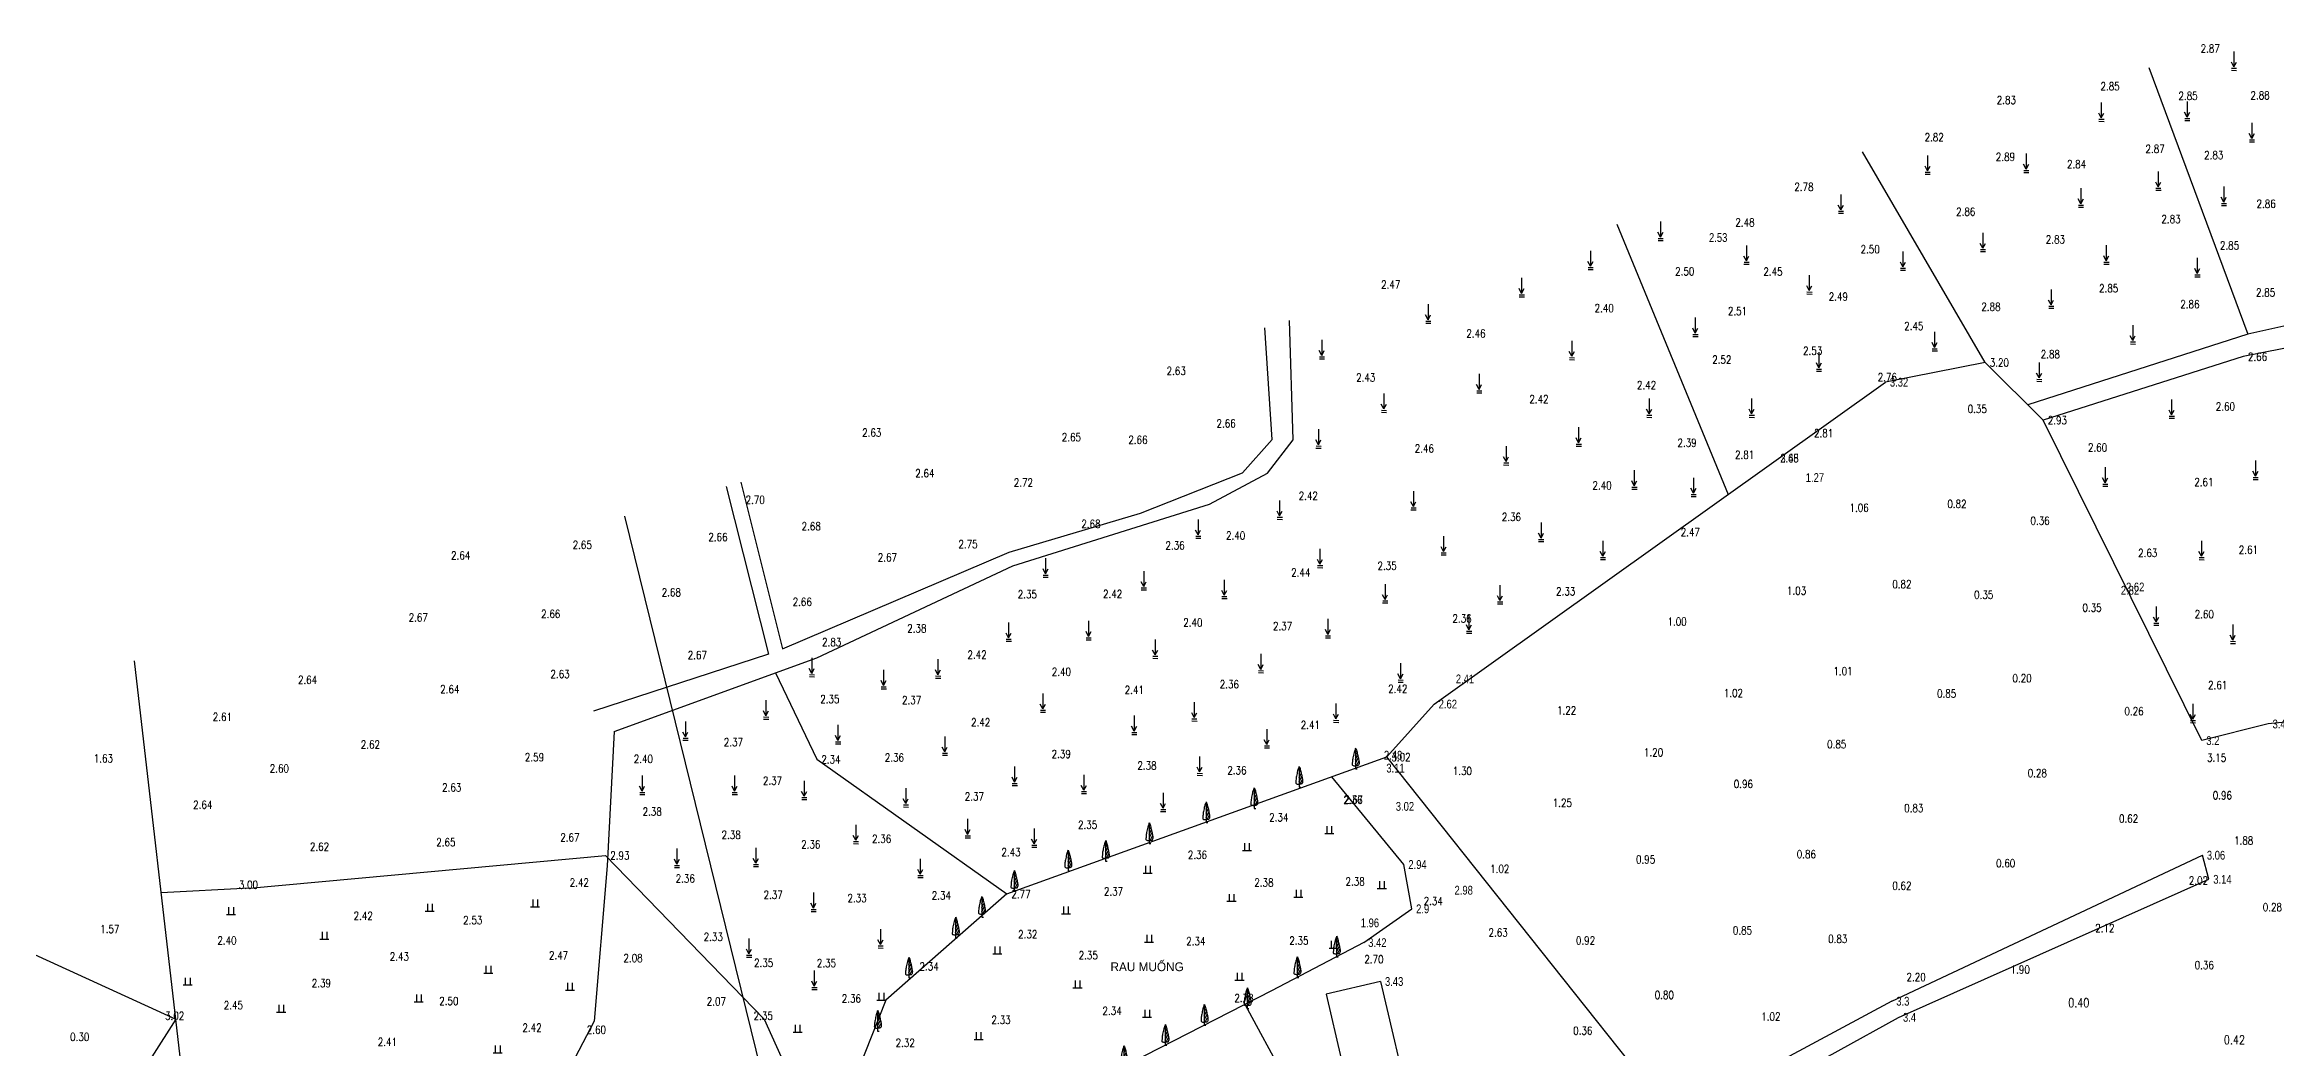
# Model space of a CAD drawing. Header units: metres. Extents: x 568068 to 569216, y 2065829 to 2066671.
# Drawn here: x 568208.6 to 568487.3, y 2066312.9 to 2066438.2 of the extents above; entities that cross this region are included whole.
import ezdxf
from ezdxf.enums import TextEntityAlignment as Align

# ---------------------------------------------------------------- set-up
doc = ezdxf.new("R2010")
doc.units = ezdxf.units.M
doc.layers.add('neS', color=250, linetype='TUONG_XAY')
doc.styles.add('COS', font='vnsimli.shx', dxfattribs={"width": 0.8, "height": 1.1})
doc.styles.add('DIADANH1', font='VHAVAN.TTF', dxfattribs={"height": 2.3})
doc.linetypes.add('BOCAY', pattern='A,3,-3,3,-1.5,[133,ltypeshp.shx,S=0.8,R=0,X=-0.8,Y=0],-0.8,-0.8', length=12.1)
doc.linetypes.add('TAL_N_P', pattern='A,0.5,[130,ltypeshp.shx,S=0.25,R=0,X=0,Y=-0.25],1,[130,ltypeshp.shx,S=0.5,R=0,X=0,Y=-0.5],0.5', length=2)
doc.linetypes.add('TAL_N_T', pattern='A,0.5,[130,ltypeshp.shx,S=0.25,R=0,X=0,Y=0.25],1,[130,ltypeshp.shx,S=0.5,R=0,X=0,Y=0.5],0.5', length=2)
doc.linetypes.add('TUONG_XAY', pattern='A,0.1,[130,ltypeshp.shx,S=0.15,R=-90,X=0,Y=0.12],0.05,[130,ltypeshp.shx,S=0.15,R=-90,X=-0.05,Y=0.24],0.01,[130,ltypeshp.shx,S=0.12,R=0,X=0.09,Y=0.12],0.01,[130,ltypeshp.shx,S=0.12,R=0,X=-0.22,Y=0.12],2.4', length=2.57)
doc.linetypes.add('TUONGXAY', pattern='A,2,-0.8,[132,ltypeshp.shx,S=0.8,R=0,X=-0.8,Y=0],-0.8,8', length=11.6)

# ---------------------------------------------------------------- blocks, each defined once
blk = doc.blocks.new('A$C6F6A79B1')
at = {"layer": 'neS'}
for p, q in [((0, 0), (2.52, 0)), ((0.6, 2.03), (0.6, 0)), ((1.92, 2.03), (1.92, 0))]:
    blk.add_line(p, q, dxfattribs=at)
blk = doc.blocks.new('A$C59E77BE9')
at = {"layer": 'neS'}
for p, q in [((0.92, 5.74), (0.92, 1.39)), ((0.92, 5.74), (0.92, 0)), ((0.92, 5.74), (0.92, 5.71)), ((0.92, 3.73), (1.33, 4.54)), ((0.92, 2.59), (1.52, 3.79)), ((0.92, 1.45), (1.7, 3.01)), ((0.92, 1.39), (0.92, 0.65)), ((0.92, 0.85), (0.92, 0)), ((0.92, 0.65), (0.92, 0.15)), ((0.92, 0.15), (0.92, 0)), ((1.2, 0.86), (1.83, 2.13)), ((0.92, 0), (1.37, 0))]:
    blk.add_line(p, q, dxfattribs=at)
for points in [[(0.92, 5.74), (0.71, 5.11), (0.52, 4.52), (0.36, 3.81), (0.21, 3.07), (0.11, 2.51), (0.05, 1.85), (0.02, 1.41), (0.02, 1.09), (0.24, 0.91), (0.61, 0.83), (0.92, 0.85)], [(0.92, 5.74), (1.18, 5.17), (1.34, 4.58), (1.5, 3.98), (1.59, 3.54), (1.72, 2.95), (1.81, 2.47), (1.9, 1.94), (1.9, 1.48), (1.78, 1.03), (1.62, 0.88), (1.26, 0.84), (0.92, 0.85)]]:
    blk.add_spline(points, degree=3, dxfattribs=at)
blk = doc.blocks.new('A$C4FFE7273')
at = {"layer": 'neS'}
for points in [[(0.7, 0.95), (0, 2.28)], [(0.04, 0.03), (1.47, 0)], [(0.05, 0.59), (1.46, 0.57)], [(0.7, 5.24), (0.7, 0.95)], [(0.7, 0.95), (1.41, 2.28)]]:
    blk.add_lwpolyline(points, dxfattribs=at)

msp = doc.modelspace()

# ---------------------------------------------------------------- linework, layer by layer
at = {"layer": 'neS', "linetype": 'TAL_N_T'}
for p, q in [((568518.63, 2066406.15), (568483.32, 2066399.21)), ((568483.32, 2066399.21), (568458.31, 2066391.27)), ((568451.06, 2066398.48), (568438.61, 2066396.01)), ((568458.31, 2066391.27), (568451.06, 2066398.48)), ((568478.15, 2066351.24), (568458.31, 2066391.27)), ((568439.41, 2066318.69), (568478.22, 2066336.93))]:
    msp.add_line(p, q, dxfattribs=at)
at = {"layer": 'neS', "linetype": 'TAL_N_P'}
for p, q in [((568503.77, 2066406.43), (568483.89, 2066402.02)), ((568483.89, 2066402.02), (568456.38, 2066393.19))]:
    msp.add_line(p, q, dxfattribs=at)
at = {"layer": 'neS'}
for points in [[(568471.52, 2066435.33), (568483.89, 2066402.02)], [(568471.52, 2066435.33), (568483.89, 2066402.02)], [(568451.06, 2066398.48), (568435.74, 2066424.8)], [(568405.03, 2066415.76), (568418.94, 2066381.99)], [(568326.53, 2066194.59), (568281.08, 2066379.27)], [(568375.52, 2066321.16), (568368.7, 2066319.57)], [(568375.52, 2066321.16), (568379.29, 2066304.99)], [(568368.7, 2066319.57), (568372.47, 2066303.4)]]:
    msp.add_lwpolyline(points, dxfattribs=at)
at = {"layer": 'neS', "linetype": 'TAL_N_P'}
for points in [[(568279.76, 2066352.37), (568305.09, 2066361.57), (568329.57, 2066373.07), (568354.13, 2066380.78), (568361.39, 2066384.63), (568364.61, 2066388.81), (568364.12, 2066403.72)], [(568439.41, 2066318.69), (568412.21, 2066304.09), (568376.29, 2066349.21), (568382.23, 2066355.81), (568438.61, 2066396.01)], [(568293.76, 2066383), (568299.02, 2066362.04), (568277.16, 2066354.93)], [(568299.93, 2066359.7), (568305.06, 2066348.91), (568328.81, 2066332.09), (568328.81, 2066332.09)], [(568140.99, 2066337.34), (568179.24, 2066337.36), (568224.97, 2066316.45)], [(568234.19, 2066332.81), (568278.68, 2066336.91)], [(568417.63, 2066304.15), (568440.25, 2066316.68), (568479.02, 2066333.93), (568478.22, 2066336.93)], [(568224.97, 2066316.45), (568209.97, 2066292.92), (568218.72, 2066281.04)], [(568298.51, 2066316.44), (568298.51, 2066316.44), (568306, 2066299.85)]]:
    msp.add_lwpolyline(points, dxfattribs=at)
at = {"layer": 'neS', "linetype": 'TAL_N_T'}
for points in [[(568295.58, 2066383.54), (568300.78, 2066362.7), (568329.09, 2066374.8), (568345.5, 2066379.66), (568358.25, 2066384.71), (568361.98, 2066388.86), (568361.05, 2066402.81)], [(568279.76, 2066352.37), (568278.89, 2066335.59), (568277.23, 2066316.21), (568272.52, 2066307.13), (568267.77, 2066302.05), (568260.97, 2066299.3), (568236.22, 2066301.56), (568225.51, 2066311.73), (568219.81, 2066361.23)], [(568516.09, 2066234.49), (568533.26, 2066241.58), (568532.79, 2066246.97), (568550.49, 2066254.16), (568531.91, 2066305.17), (568515.98, 2066349.6), (568509.84, 2066355.6), (568486.43, 2066353.32), (568478.15, 2066351.24)], [(568373.42, 2066326.01), (568379.41, 2066330.23), (568378.44, 2066335.77), (568369.44, 2066346.74)], [(568298.51, 2066316.44), (568278.68, 2066336.91)], [(568234.19, 2066332.81), (568223.15, 2066332.24)]]:
    msp.add_lwpolyline(points, dxfattribs=at)
at = {"layer": 'neS', "linetype": 'BOCAY', "ltscale": 0.5}
for points in [[(568328.81, 2066332.09), (568376.29, 2066349.21)], [(568328.81, 2066332.09), (568313.71, 2066318.81), (568308.55, 2066305.8), (568302.77, 2066291.16)], [(568373.42, 2066326.01), (568361.89, 2066319.99), (568309.34, 2066293.1), (568309.34, 2066293.1), (568309.34, 2066293.1), (568282.66, 2066285.21), (568224.26, 2066278.55), (568138.25, 2066248.52), (568097.68, 2066307.98), (568071.42, 2066309.73)]]:
    msp.add_lwpolyline(points, dxfattribs=at)
at = {"layer": 'neS', "linetype": 'TUONGXAY', "ltscale": 0.5}
msp.add_lwpolyline([(568381.68, 2066292.88), (568374.72, 2066292.3), (568369.15, 2066298.82), (568358.39, 2066318.65)], dxfattribs=at)

# ---------------------------------------------------------------- block references
at = {"layer": 'neS', "linetype": 'Continuous', "xscale": 0.4499999999534339, "yscale": 0.4499999999534339, "zscale": 0.45}
for name, p in [('A$C4FFE7273', (568481.83, 2066434.96)), ('A$C4FFE7273', (568465.26, 2066428.59)), ('A$C4FFE7273', (568475.99, 2066428.7)), ('A$C4FFE7273', (568484.07, 2066426.04)), ('A$C4FFE7273', (568443.55, 2066421.99)), ('A$C4FFE7273', (568455.87, 2066422.2)), ('A$C4FFE7273', (568472.38, 2066419.99)), ('A$C4FFE7273', (568432.71, 2066417.11)), ('A$C4FFE7273', (568462.7, 2066417.87)), ('A$C4FFE7273', (568480.56, 2066418.08)), ('A$C4FFE7273', (568410.18, 2066413.71)), ('A$C4FFE7273', (568420.91, 2066410.74)), ('A$C4FFE7273', (568450.46, 2066412.33)), ('A$C4FFE7273', (568465.89, 2066410.76)), ('A$C4FFE7273', (568401.43, 2066410.07)), ('A$C4FFE7273', (568440.47, 2066409.99)), ('A$C4FFE7273', (568477.26, 2066409.17)), ('A$C4FFE7273', (568392.83, 2066406.68)), ('A$C4FFE7273', (568428.78, 2066407.02)), ('A$C4FFE7273', (568458.99, 2066405.24)), ('A$C4FFE7273', (568381.14, 2066403.39)), ('A$C4FFE7273', (568414.53, 2066401.72)), ('A$C4FFE7273', (568444.43, 2066399.93)), ('A$C4FFE7273', (568469.19, 2066400.78)), ('A$C4FFE7273', (568367.85, 2066398.93)), ('A$C4FFE7273', (568399.1, 2066398.82)), ('A$C4FFE7273', (568429.97, 2066397.39)), ('A$C4FFE7273', (568387.51, 2066394.68)), ('A$C4FFE7273', (568457.5, 2066396.11)), ('A$C4FFE7273', (568375.61, 2066392.24)), ('A$C4FFE7273', (568408.76, 2066391.62)), ('A$C4FFE7273', (568421.57, 2066391.62)), ('A$C4FFE7273', (568474.05, 2066391.5)), ('A$C4FFE7273', (568367.43, 2066387.78)), ('A$C4FFE7273', (568390.88, 2066385.67)), ('A$C4FFE7273', (568399.95, 2066388.02)), ('A$C4FFE7273', (568406.91, 2066382.65)), ('A$C4FFE7273', (568465.74, 2066383.03)), ('A$C4FFE7273', (568484.53, 2066383.86)), ('A$C4FFE7273', (568379.3, 2066380.05)), ('A$C4FFE7273', (568414.3, 2066381.73)), ('A$C4FFE7273', (568362.59, 2066378.88)), ('A$C4FFE7273', (568352.4, 2066376.52)), ('A$C4FFE7273', (568383.07, 2066374.43)), ('A$C4FFE7273', (568395.25, 2066376.11)), ('A$C4FFE7273', (568333.34, 2066371.66)), ('A$C4FFE7273', (568367.63, 2066372.84)), ('A$C4FFE7273', (568402.97, 2066373.85)), ('A$C4FFE7273', (568477.78, 2066373.84)), ('A$C4FFE7273', (568345.6, 2066370.07)), ('A$C4FFE7273', (568355.67, 2066368.98)), ('A$C4FFE7273', (568375.76, 2066368.44)), ('A$C4FFE7273', (568390.12, 2066368.31)), ('A$C4FFE7273', (568328.72, 2066363.66)), ('A$C4FFE7273', (568338.71, 2066363.83)), ('A$C4FFE7273', (568368.62, 2066364.08)), ('A$C4FFE7273', (568386.25, 2066364.67)), ('A$C4FFE7273', (568472.12, 2066365.65)), ('A$C4FFE7273', (568481.69, 2066363.38)), ('A$C4FFE7273', (568347.03, 2066361.52)), ('A$C4FFE7273', (568304.12, 2066359.22)), ('A$C4FFE7273', (568313.1, 2066357.71)), ('A$C4FFE7273', (568319.9, 2066359.05)), ('A$C4FFE7273', (568360.23, 2066359.72)), ('A$C4FFE7273', (568377.69, 2066358.55)), ('A$C4FFE7273', (568333, 2066354.78)), ('A$C4FFE7273', (568298.4, 2066353.93)), ('A$C4FFE7273', (568344.41, 2066352.01)), ('A$C4FFE7273', (568351.92, 2066353.69)), ('A$C4FFE7273', (568369.63, 2066353.52)), ('A$C4FFE7273', (568476.7, 2066353.48)), ('A$C4FFE7273', (568288.33, 2066351.28)), ('A$C4FFE7273', (568307.4, 2066350.84)), ('A$C4FFE7273', (568320.74, 2066349.41)), ('A$C4FFE7273', (568360.98, 2066350.33)), ('A$C4FFE7273', (568352.59, 2066346.9)), ('A$C59E77BE9', (568371.97, 2066347.72)), ('A$C4FFE7273', (568282.92, 2066344.51)), ('A$C4FFE7273', (568294.48, 2066344.51)), ('A$C4FFE7273', (568303.17, 2066343.87)), ('A$C4FFE7273', (568329.47, 2066345.64)), ('A$C4FFE7273', (568338.12, 2066344.63)), ('A$C59E77BE9', (568364.92, 2066345.44)), ('A$C4FFE7273', (568315.87, 2066342.95)), ('A$C4FFE7273', (568348.02, 2066342.37)), ('A$C59E77BE9', (568353.3, 2066341)), ('A$C59E77BE9', (568359.3, 2066342.78)), ('A$C4FFE7273', (568309.63, 2066338.37)), ('A$C4FFE7273', (568323.6, 2066339.1)), ('A$C59E77BE9', (568346.19, 2066338.39)), ('A$C6F6A79B1', (568368.54, 2066339.63)), ('A$C4FFE7273', (568287.27, 2066335.4)), ('A$C4FFE7273', (568297.13, 2066335.51)), ('A$C4FFE7273', (568331.91, 2066337.92)), ('A$C59E77BE9', (568336.05, 2066334.98)), ('A$C59E77BE9', (568340.74, 2066336.17)), ('A$C6F6A79B1', (568358.25, 2066337.53)), ('A$C4FFE7273', (568317.69, 2066334.13)), ('A$C59E77BE9', (568329.32, 2066332.43)), ('A$C6F6A79B1', (568345.86, 2066334.7)), ('A$C4FFE7273', (568304.33, 2066329.9)), ('A$C6F6A79B1', (568356.32, 2066331.17)), ('A$C6F6A79B1', (568364.69, 2066331.7)), ('A$C6F6A79B1', (568375.11, 2066332.78)), ('A$C6F6A79B1', (568231.3, 2066329.52)), ('A$C6F6A79B1', (568256.14, 2066329.94)), ('A$C6F6A79B1', (568269.3, 2066330.47)), ('A$C59E77BE9', (568321.99, 2066326.6)), ('A$C59E77BE9', (568325.27, 2066329.21)), ('A$C6F6A79B1', (568335.63, 2066329.61)), ('A$C6F6A79B1', (568242.98, 2066326.45)), ('A$C4FFE7273', (568296.28, 2066324.18)), ('A$C4FFE7273', (568312.71, 2066325.34)), ('A$C6F6A79B1', (568346.03, 2066326.08)), ('A$C59E77BE9', (568369.6, 2066324.23)), ('A$C59E77BE9', (568316.15, 2066321.6)), ('A$C6F6A79B1', (568327.06, 2066324.6)), ('A$C59E77BE9', (568364.69, 2066321.67)), ('A$C6F6A79B1', (568369.09, 2066325.34)), ('A$C6F6A79B1', (568225.89, 2066320.72)), ('A$C6F6A79B1', (568263.46, 2066322.21)), ('A$C6F6A79B1', (568273.65, 2066320.09)), ('A$C4FFE7273', (568304.44, 2066320.16)), ('A$C6F6A79B1', (568337.08, 2066320.37)), ('A$C6F6A79B1', (568357.32, 2066321.33)), ('A$C6F6A79B1', (568237.57, 2066317.33)), ('A$C6F6A79B1', (568254.76, 2066318.6)), ('A$C6F6A79B1', (568312.57, 2066318.81)), ('A$C59E77BE9', (568353.08, 2066315.7)), ('A$C59E77BE9', (568358.45, 2066317.77)), ('A$C6F6A79B1', (568302.1, 2066314.81)), ('A$C59E77BE9', (568312.26, 2066314.96)), ('A$C6F6A79B1', (568345.77, 2066316.7)), ('A$C59E77BE9', (568348.19, 2066313.19)), ('A$C6F6A79B1', (568264.63, 2066312.24)), ('A$C6F6A79B1', (568324.72, 2066313.92)), ('A$C59E77BE9', (568343.03, 2066310.55))]:
    msp.add_blockref(name, p, dxfattribs=at)

# ---------------------------------------------------------------- texts
at = {"layer": 'neS', "linetype": 'Continuous', "style": 'COS', "width": 0.8}
for s, p in [('2.87', (568477.99, 2066437.18)), ('2.85', (568465.48, 2066432.47)), ('2.88', (568484.22, 2066431.34)), ('2.83', (568452.51, 2066430.76)), ('2.85', (568475.22, 2066431.28)), ('2.82', (568443.5, 2066426.1)), ('2.89', (568452.4, 2066423.66)), ('2.87', (568471.1, 2066424.66)), ('2.83', (568478.43, 2066423.88)), ('2.84', (568461.29, 2066422.74)), ('2.78', (568427.22, 2066419.91)), ('2.86', (568484.98, 2066417.8)), ('2.48', (568419.85, 2066415.47)), ('2.86', (568447.44, 2066416.81)), ('2.83', (568473.09, 2066415.89)), ('2.50', (568435.5, 2066412.12)), ('2.83', (568458.64, 2066413.35)), ('2.85', (568480.4, 2066412.59)), ('2.50', (568412.33, 2066409.36)), ('2.45', (568423.35, 2066409.32)), ('2.47', (568375.59, 2066407.71)), ('2.85', (568465.3, 2066407.24)), ('2.85', (568484.91, 2066406.72)), ('2.40', (568402.26, 2066404.76)), ('2.51', (568418.92, 2066404.39)), ('2.49', (568431.52, 2066406.2)), ('2.88', (568450.59, 2066404.94)), ('2.86', (568475.45, 2066405.25)), ('2.46', (568386.23, 2066401.59)), ('2.45', (568440.95, 2066402.53)), ('2.52', (568416.96, 2066398.33)), ('2.53', (568428.31, 2066399.44)), ('3.20', (568451.64, 2066397.96)), ('2.88', (568458.01, 2066399)), ('2.66', (568483.9, 2066398.69)), ('2.63', (568348.78, 2066396.92)), ('2.43', (568372.47, 2066396.1)), ('2.42', (568407.55, 2066395.14)), ('2.76', (568437.64, 2066396.14)), ('2.42', (568394.11, 2066393.39)), ('2.60', (568479.89, 2066392.48)), ('2.66', (568355.02, 2066390.36)), ('0.35', (568448.88, 2066392.17)), ('2.93', (568458.89, 2066390.75)), ('2.63', (568310.74, 2066389.21)), ('2.65', (568335.69, 2066388.64)), ('2.66', (568344, 2066388.31)), ('2.46', (568379.79, 2066387.23)), ('2.39', (568412.62, 2066387.95)), ('2.81', (568429.68, 2066389.13)), ('2.60', (568463.91, 2066387.35)), ('2.64', (568317.37, 2066384.13)), ('2.81', (568419.81, 2066386.45)), ('2.72', (568329.69, 2066382.98)), ('2.42', (568365.28, 2066381.31)), ('2.40', (568402, 2066382.62)), ('2.61', (568477.2, 2066383.04)), ('2.70', (568296.17, 2066380.82)), ('2.36', (568390.67, 2066378.68)), ('1.06', (568434.12, 2066379.83)), ('0.82', (568446.34, 2066380.3)), ('2.66', (568291.52, 2066376.17)), ('2.68', (568303.17, 2066377.52)), ('2.68', (568338.13, 2066377.81)), ('2.40', (568356.21, 2066376.35)), ('2.47', (568413.02, 2066376.78)), ('0.36', (568456.73, 2066378.21)), ('2.64', (568259.37, 2066373.87)), ('2.65', (568274.56, 2066375.19)), ('2.67', (568312.69, 2066373.63)), ('2.75', (568322.77, 2066375.29)), ('2.36', (568348.64, 2066375.12)), ('2.63', (568470.18, 2066374.18)), ('2.61', (568482.76, 2066374.58)), ('2.44', (568364.35, 2066371.75)), ('2.35', (568375.14, 2066372.58)), ('0.82', (568439.46, 2066370.28)), ('2.68', (568285.69, 2066369.26)), ('2.66', (568302.05, 2066368.07)), ('2.35', (568330.18, 2066369.02)), ('2.42', (568340.83, 2066369.06)), ('2.33', (568397.45, 2066369.39)), ('1.03', (568426.3, 2066369.47)), ('0.35', (568449.69, 2066368.96)), ('0.35', (568463.22, 2066367.35)), ('2.67', (568254.07, 2066366.12)), ('2.66', (568270.62, 2066366.57)), ('2.38', (568316.37, 2066364.76)), ('2.40', (568350.86, 2066365.49)), ('2.37', (568362.07, 2066365.04)), ('2.36', (568384.5, 2066366)), ('1.00', (568411.37, 2066365.61)), ('2.60', (568477.25, 2066366.53)), ('2.83', (568305.73, 2066363.05)), ('2.63', (568271.79, 2066359.06)), ('2.67', (568288.94, 2066361.43)), ('2.42', (568323.9, 2066361.48)), ('2.40', (568334.44, 2066359.35)), ('1.01', (568432.1, 2066359.42)), ('2.64', (568240.24, 2066358.33)), ('2.64', (568258.01, 2066357.17)), ('2.41', (568343.54, 2066357.07)), ('2.36', (568355.42, 2066357.78)), ('2.42', (568376.47, 2066357.22)), ('1.02', (568418.41, 2066356.69)), ('0.85', (568445.05, 2066356.62)), ('0.20', (568454.48, 2066358.54)), ('2.61', (568478.92, 2066357.68)), ('2.61', (568229.59, 2066353.7)), ('2.35', (568305.5, 2066355.93)), ('2.37', (568315.72, 2066355.8)), ('1.22', (568397.57, 2066354.52)), ('0.26', (568468.47, 2066354.42)), ('2.37', (568293.45, 2066350.55)), ('2.42', (568324.35, 2066353.03)), ('2.41', (568365.54, 2066352.7)), ('1.63', (568214.72, 2066348.52)), ('2.62', (568248.09, 2066350.26)), ('2.59', (568268.59, 2066348.67)), ('2.40', (568282.2, 2066348.46)), ('2.34', (568305.64, 2066348.39)), ('2.36', (568313.57, 2066348.63)), ('2.39', (568334.41, 2066349.07)), ('3.02', (568376.87, 2066348.69)), ('1.20', (568408.43, 2066349.28)), ('0.85', (568431.32, 2066350.29)), ('3.15', (568478.79, 2066348.61)), ('2.60', (568236.71, 2066347.26)), ('2.63', (568258.25, 2066344.9)), ('2.37', (568298.34, 2066345.74)), ('2.38', (568345.13, 2066347.63)), ('2.36', (568356.37, 2066347.03)), ('1.30', (568384.54, 2066346.95)), ('0.96', (568419.65, 2066345.33)), ('0.28', (568456.38, 2066346.69)), ('2.64', (568227.14, 2066342.74)), ('2.37', (568323.56, 2066343.77)), ('2.36', (568370.86, 2066343.33)), ('1.25', (568397.03, 2066342.97)), ('0.83', (568440.95, 2066342.32)), ('0.96', (568479.5, 2066343.91)), ('2.38', (568283.3, 2066341.87)), ('2.35', (568337.71, 2066340.23)), ('2.34', (568361.6, 2066341.16)), ('0.62', (568467.79, 2066341)), ('2.62', (568241.73, 2066337.49)), ('2.65', (568257.52, 2066338.05)), ('2.67', (568273.02, 2066338.65)), ('2.38', (568293.17, 2066338.97)), ('2.36', (568303.12, 2066337.78)), ('2.36', (568311.97, 2066338.47)), ('2.43', (568328.14, 2066336.81)), ('0.86', (568427.52, 2066336.56)), ('1.88', (568482.17, 2066338.26)), ('2.93', (568279.26, 2066336.39)), ('2.36', (568351.44, 2066336.48)), ('1.02', (568389.21, 2066334.73)), ('0.95', (568407.43, 2066335.91)), ('0.60', (568452.43, 2066335.43)), ('3.00', (568232.85, 2066332.74)), ('2.42', (568274.19, 2066333.01)), ('2.36', (568287.43, 2066333.51)), ('2.37', (568298.42, 2066331.48)), ('2.33', (568308.91, 2066331.07)), ('2.34', (568319.43, 2066331.4)), ('2.77', (568329.39, 2066331.57)), ('2.37', (568340.95, 2066331.91)), ('2.38', (568359.74, 2066333.01)), ('2.38', (568371.14, 2066333.14)), ('0.62', (568439.46, 2066332.62)), ('2.02', (568476.52, 2066333.27)), ('2.42', (568247.19, 2066328.86)), ('2.53', (568260.88, 2066328.32)), ('2.34', (568380.9, 2066330.71)), ('0.28', (568485.76, 2066329.94)), ('1.57', (568215.53, 2066327.21)), ('2.40', (568230.17, 2066325.78)), ('2.33', (568290.93, 2066326.23)), ('2.32', (568330.23, 2066326.55)), ('2.34', (568351.23, 2066325.68)), ('2.35', (568364.11, 2066325.76)), ('2.63', (568389.01, 2066326.77)), ('0.92', (568399.93, 2066325.78)), ('0.85', (568419.54, 2066327.04)), ('0.83', (568431.45, 2066325.98)), ('2.12', (568464.82, 2066327.32)), ('2.43', (568251.71, 2066323.77)), ('2.47', (568271.6, 2066323.92)), ('2.08', (568280.91, 2066323.58)), ('2.35', (568297.23, 2066322.98)), ('2.35', (568305.08, 2066322.95)), ('2.35', (568337.79, 2066323.93)), ('2.70', (568373.49, 2066323.43)), ('2.39', (568241.96, 2066320.45)), ('2.34', (568317.9, 2066322.55)), ('2.20', (568441.24, 2066321.21)), ('1.90', (568454.25, 2066322.15)), ('2.45', (568230.97, 2066317.69)), ('2.50', (568257.89, 2066318.22)), ('2.07', (568291.32, 2066318.17)), ('2.36', (568308.19, 2066318.53)), ('2.78', (568357.25, 2066318.59)), ('0.80', (568409.77, 2066318.97)), ('3.02', (568223.63, 2066316.38)), ('2.42', (568268.29, 2066314.89)), ('2.60', (568276.33, 2066314.63)), ('2.35', (568297.17, 2066316.37)), ('2.33', (568326.89, 2066315.86)), ('2.34', (568340.77, 2066317)), ('0.36', (568399.59, 2066314.51)), ('1.02', (568423.09, 2066316.28)), ('0.30', (568211.77, 2066313.74)), ('2.41', (568250.21, 2066313.11)), ('2.32', (568314.92, 2066312.99))]:
    msp.add_text(s, height=1, dxfattribs=at).set_placement(p)
at = {"layer": 'neS', "width": 0.8}
for s, p in [('2.53', (568416.56, 2066413.53)), ('3.32', (568439.16, 2066395.46)), ('3.48', (568425.48, 2066385.98)), ('2.65', (568425.47, 2066385.97)), ('1.27', (568428.65, 2066383.55)), ('2.62', (568468.67, 2066369.88)), ('2.82', (568468.02, 2066369.47)), ('2.41', (568384.92, 2066358.4)), ('2.62', (568382.78, 2066355.26)), ('3.2', (568478.7, 2066350.69)), ('3.42', (568486.98, 2066352.77)), ('2.48', (568375.94, 2066348.87)), ('3.11', (568376.24, 2066347.26)), ('2.67', (568371.02, 2066343.33)), ('3.02', (568377.42, 2066342.48)), ('2.94', (568378.99, 2066335.22)), ('3.06', (568478.77, 2066336.38)), ('3.06', (568478.77, 2066336.38)), ('2.98', (568384.76, 2066332.01)), ('3.14', (568479.57, 2066333.37)), ('2.9', (568379.96, 2066329.68)), ('1.96', (568373.04, 2066327.93)), ('3.42', (568373.97, 2066325.46)), ('3.43', (568376.07, 2066320.61)), ('3.3', (568439.96, 2066318.14)), ('3.4', (568440.8, 2066316.13))]:
    msp.add_text(s, height=1.1, dxfattribs=at).set_placement(p)
at = {"layer": 'neS', "style": 'DIADANH1'}
msp.add_text('rau muèng', height=1.1, dxfattribs=at).set_placement((568341.77, 2066322.45))
at = {"layer": 'neS', "linetype": 'Continuous', "style": 'COS', "width": 0.8}
for s, height, p in [('0.36', 1, (568478.44, 2066322.71)), ('0.40', 1.1, (568462.76, 2066317.96)), ('0.42', 1.1, (568482.21, 2066313.32))]:
    msp.add_text(s, height=height, dxfattribs=at).set_placement(p, align=Align.CENTER)

doc.saveas('drawing.dxf')
